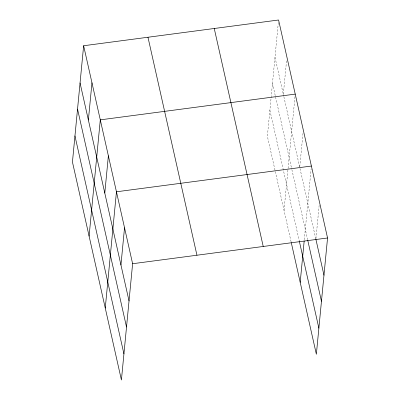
<?xml version="1.0" encoding="UTF-8"?>
<svg xmlns="http://www.w3.org/2000/svg" width="400" height="400" viewBox="0 0 400 400"><rect width="100%" height="100%" fill="white"/><g stroke="black" fill="none" stroke-linecap="round" stroke-linejoin="round"><path stroke-width="0.3" stroke-dasharray="2 1.5" d="M278.34 22.485L267.385 136.28L291.155 242.09M283.32 94.295L286.605 60.16M284.035 210.395L288.015 169.04M288.075 168.43L294.995 96.595M299.785 166.7L303.015 133.185M304.295 239.755L311.095 169.15M315.95 238.635L319.175 205.12M274.995 57.24L283.73 96.12M283.865 96.725L299.725 167.32M300 168.54L315.89 239.255M272.485 83.325L291.735 169.02M291.875 169.63L307.625 239.735M269.895 110.195L299.285 241.005"/><path stroke-width="0.6" d="M83.64 45.74L72.445 162.02L121.42 380L132.615 263.72L83.64 45.74L278.58 20L327.555 237.98L316.36 354.26L291.295 242.7M88.38 120.035L91.965 82.795M89.095 236.135L100.295 119.855L295.23 94.115M104.79 193.06L108.375 155.82M105.26 308.065L116.455 191.785L311.395 166.045M120.95 264.995L124.535 227.755M300.195 282.325L304.18 240.975M132.615 263.72L327.555 237.98M315.89 239.255L323.97 275.22M307.76 240.345L321.46 301.305M299.42 241.615L318.87 328.175M214.25 28.495L263.225 246.475M147.97 37.245L196.945 255.225M80.055 82.98L129.03 300.96M77.545 109.065L126.52 327.045M74.955 135.935L123.93 353.915"/></g></svg>
